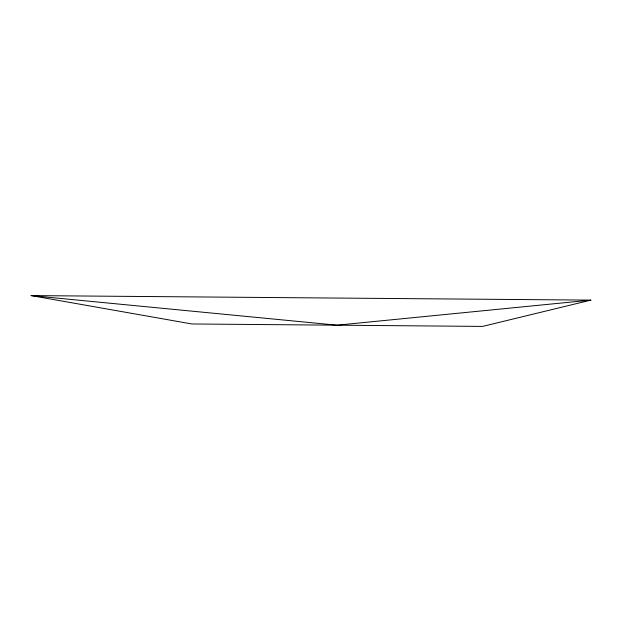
<?xml version="1.0" encoding="UTF-8"?>
<svg xmlns="http://www.w3.org/2000/svg" width="622" height="622" viewBox="0 0 622 622"><rect width="100%" height="100%" fill="white"/><g stroke="black" fill="none" stroke-linecap="round" stroke-linejoin="round"><path stroke-width="0.93" d="M590.9 300.115L482.579 326.41L191.879 323.969L31.1 295.59L590.9 300.115L336.984 325.189L31.1 295.59"/></g></svg>
